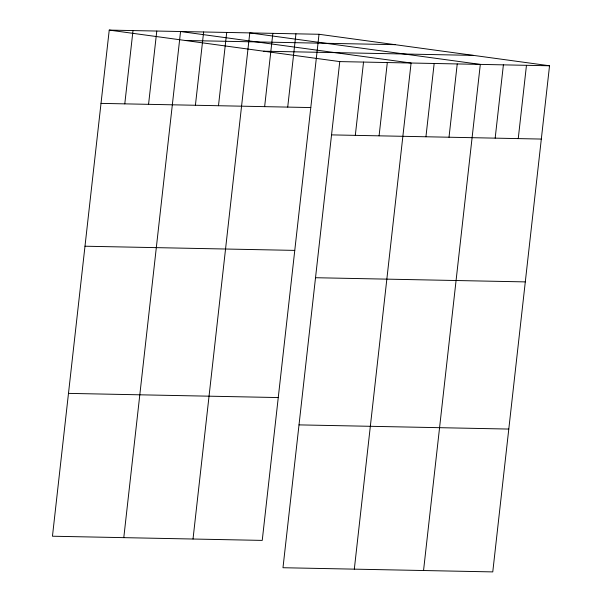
<?xml version="1.0" encoding="UTF-8"?>
<svg xmlns="http://www.w3.org/2000/svg" width="602" height="602" viewBox="0 0 602 602"><rect width="100%" height="100%" fill="white"/><g stroke="black" fill="none" stroke-linecap="round" stroke-linejoin="round"><path stroke-width="0.9" d="M319.015 34.276L109.233 30.1L52.457 536.224L262.239 540.4L319.015 34.276L549.543 65.776L492.767 571.9L282.985 567.724L339.761 61.6L549.543 65.776M124.787 103.853L133.004 30.574M148.559 104.327L156.783 31.048M123.786 537.646L180.555 31.522L411.083 63.022L354.315 569.146M195.409 105.26L203.634 31.981M218.488 105.719L226.706 32.44M193.016 539.023L249.785 32.899L480.313 64.399L423.545 570.523M264.639 106.637L272.856 33.358M287.718 107.096L295.936 33.817M355.315 135.352L363.533 62.074M379.087 135.826L387.312 62.548M425.938 136.759L434.162 63.481M449.017 137.218L457.234 63.94M495.168 138.136L503.392 64.858M518.247 138.603L526.464 65.317M185.303 40.492L395.085 44.668M263.684 51.208L473.465 55.384M101.008 103.386L310.79 107.562M331.536 134.886L541.318 139.062M84.987 246.218L294.769 250.394M315.516 277.718L525.298 281.894M68.477 393.384L278.259 397.561M299.013 424.884L508.795 429.06M109.233 30.1L339.761 61.6"/></g></svg>
